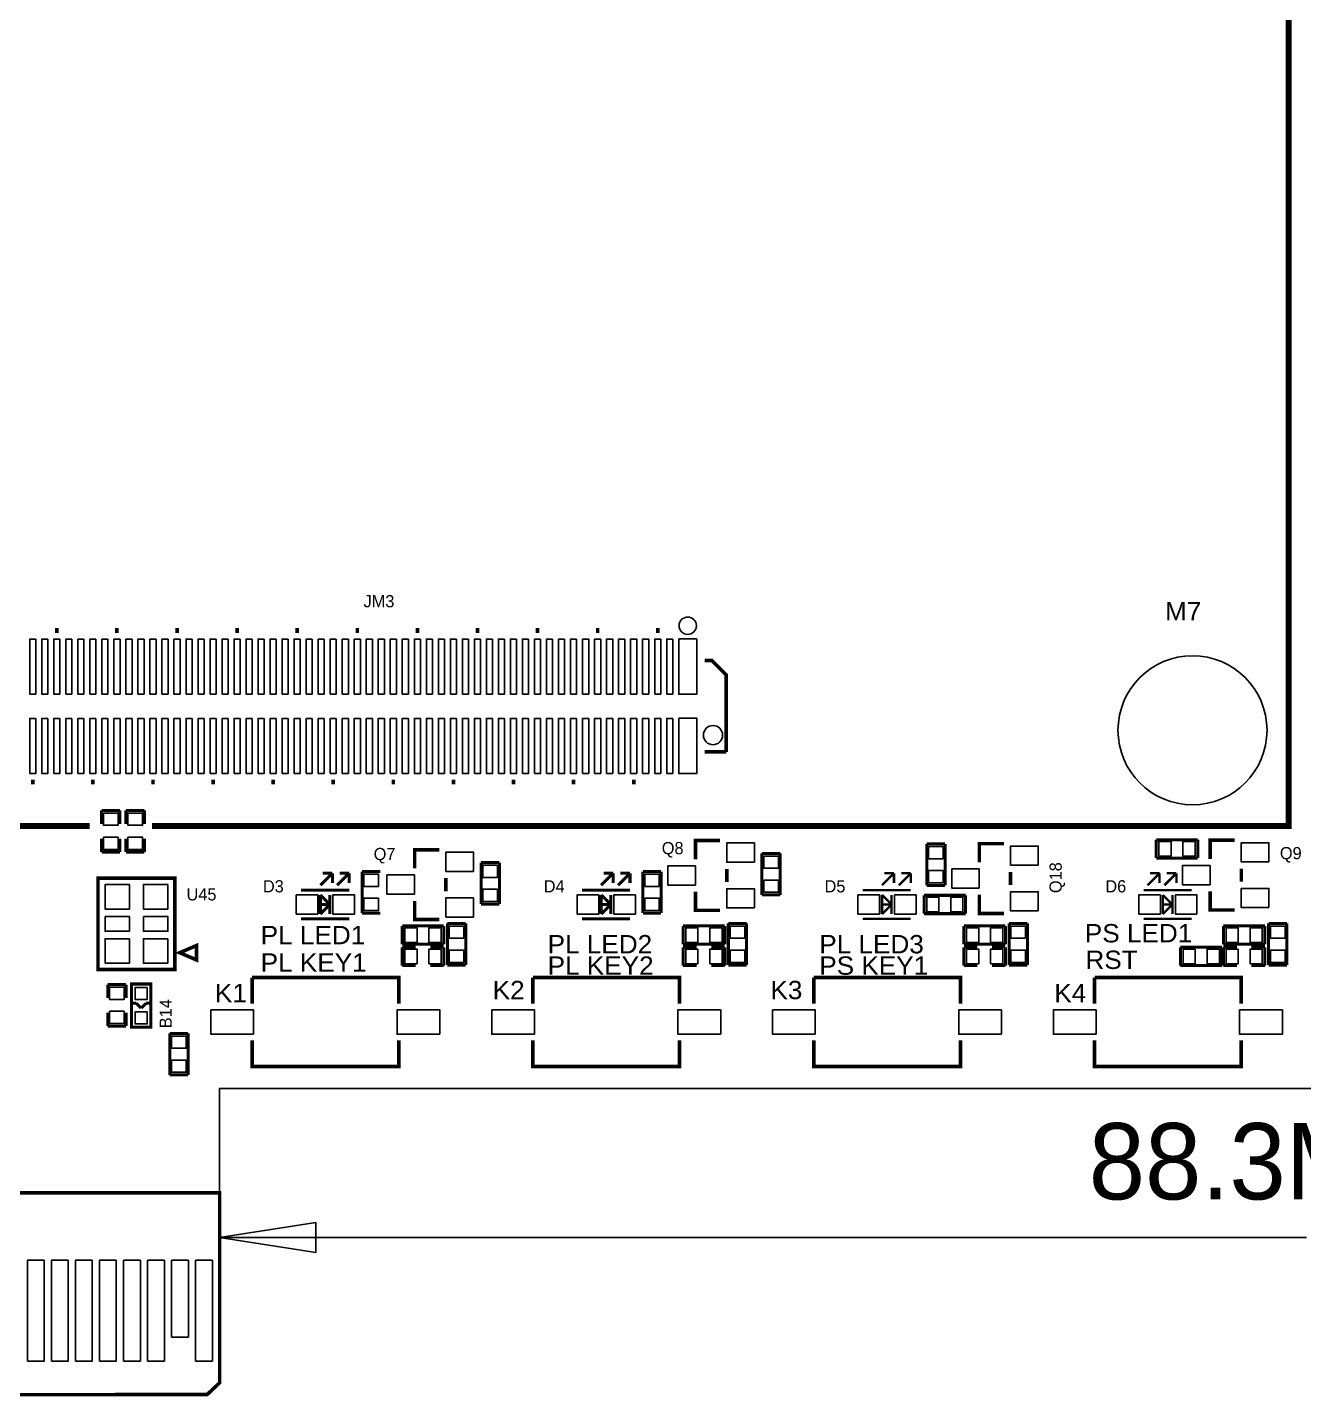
# Model space of a CAD drawing. Extents: x -41 to 160, y -9 to 129.
# Drawn here: x 63.8 to 116.9, y -9.4 to 47.5 of the extents above; entities that cross this region are included whole.
import ezdxf

# ---------------------------------------------------------------- set-up
doc = ezdxf.new("R2010")
doc.units = 0
for name, color, linetype in [('BG_DIMENSION', 7, 'CONTINUOUS'), ('BG_OUTLINE', 7, 'CONTINUOUS'), ('BG_SILKSCREEN_TOP', 7, 'CONTINUOUS'), ('PG_SILKSCREEN_TOP', 2, 'CONTINUOUS'), ('PIN_TOP', 1, 'CONTINUOUS'), ('RD_SILKSCREEN_TOP', 40, 'CONTINUOUS')]:
    doc.layers.add(name, color=color, linetype=linetype)

msp = doc.modelspace()

# ---------------------------------------------------------------- linework, layer by layer
at = {"layer": 'BG_DIMENSION'}
for points in [[(75.799925, -2.179168), (71.799933, -2.80416), (75.799925, -3.429152), (75.799925, -2.179168)], [(117.01526, -2.80416), (71.799933, -2.80416)], [(71.799933, -5.220589), (71.799933, -5.304155)]]:
    msp.add_lwpolyline(points, dxfattribs=at)
at = {"layer": 'BG_OUTLINE'}
msp.add_lwpolyline([(-6.475933, 111.800081), (159.221475, 111.800081, -0.401142), (160.149769, 110.776055), (160.149896, 4.328211, -0.401142), (159.125869, 3.399917), (71.799933, 3.399917), (71.799933, -8.841105), (71.290942, -9.350096), (51.100101, -9.350096)], format="xyb", dxfattribs=at)
for points in [[(71.799933, -8.841105), (71.799933, 3.399917)], [(71.799933, 3.399917), (159.125869, 3.399917)], [(71.290942, -9.350096), (71.799933, -8.841105)], [(51.100101, -9.350096), (71.290942, -9.350096)]]:
    msp.add_lwpolyline(points, dxfattribs=at)
at = {"layer": 'BG_SILKSCREEN_TOP', "const_width": 0.254}
for points in [[(66.39306, 14.3129), (36.26358, 14.3129), (36.26358, 74.32548), (41.13784, 74.32548)], [(95.92564, 74.32548), (116.2812, 74.32548), (116.2812, 14.3129), (68.98894, 14.3129)]]:
    msp.add_lwpolyline(points, dxfattribs=at)
at = {"layer": 'PG_SILKSCREEN_TOP'}
msp.add_lwpolyline([(91.638374, 22.645929, 1), (90.916414, 22.645917, 1)], format="xyb", close=True, dxfattribs=at)
for points, const_width in [([(65.027404, 22.345929), (65.027404, 22.545929)], 0.150012), ([(67.527399, 22.345929), (67.527399, 22.545929)], 0.150012), ([(70.027394, 22.345929), (70.027394, 22.545929)], 0.150012), ([(72.527389, 22.345929), (72.527389, 22.545929)], 0.150012), ([(75.027384, 22.345929), (75.027384, 22.545929)], 0.150012), ([(77.527404, 22.345929), (77.527404, 22.545929)], 0.150012), ([(80.027399, 22.345929), (80.027399, 22.545929)], 0.150012), ([(82.527394, 22.345929), (82.527394, 22.545929)], 0.150012), ([(85.027389, 22.345929), (85.027389, 22.545929)], 0.150012), ([(87.527384, 22.345929), (87.527384, 22.545929)], 0.150012), ([(90.027404, 22.345929), (90.027404, 22.545929)], 0.150012), ([(92.877386, 17.395927), (92.877386, 20.59592), (92.277387, 21.195919), (91.977388, 21.195919)], 0.150012), ([(91.977388, 17.395927), (92.877386, 17.395927)], 0.150012), ([(64.027406, 16.045917), (64.027406, 16.245916)], 0.150012), ([(66.527401, 16.045917), (66.527401, 16.245916)], 0.150012), ([(69.027396, 16.045917), (69.027396, 16.245916)], 0.150012), ([(71.527391, 16.045917), (71.527391, 16.245916)], 0.150012), ([(74.027386, 16.045917), (74.027386, 16.245916)], 0.150012), ([(76.527406, 16.045917), (76.527406, 16.245916)], 0.150012), ([(79.027401, 16.045917), (79.027401, 16.245916)], 0.150012), ([(81.527396, 16.045917), (81.527396, 16.245916)], 0.150012), ([(84.027391, 16.045917), (84.027391, 16.245916)], 0.150012), ([(86.527386, 16.045917), (86.527386, 16.245916)], 0.150012), ([(89.027406, 16.045917), (89.027406, 16.245916)], 0.150012), ([(66.888385, 14.9606), (66.888385, 14.4018)], 0.127), ([(67.650385, 14.9606), (66.888385, 14.9606)], 0.127), ([(67.650385, 14.4018), (67.650385, 14.9606)], 0.127), ([(67.904385, 14.9606), (67.904385, 14.4018)], 0.127), ([(68.666385, 14.9606), (67.904385, 14.9606)], 0.127), ([(68.666385, 14.4018), (68.666385, 14.9606)], 0.127), ([(66.888385, 13.7922), (66.888385, 13.2334)], 0.127), ([(67.650385, 13.2334), (67.650385, 13.7922)], 0.127), ([(67.904385, 13.7922), (67.904385, 13.2334)], 0.127), ([(68.666385, 13.2334), (68.666385, 13.7922)], 0.127), ([(91.596997, 12.932893), (91.596997, 13.708101), (92.621913, 13.708101)], 0.150089), ([(110.7694, 13.7414), (110.7694, 12.9794)], 0.127), ([(112.4966, 13.7414), (110.7694, 13.7414)], 0.127), ([(112.4966, 12.9794), (112.4966, 13.7414)], 0.127), ([(113.009197, 12.945593), (113.009197, 13.720801), (114.034113, 13.720801)], 0.150089), ([(66.888385, 13.2334), (67.650385, 13.2334)], 0.127), ([(67.904385, 13.2334), (68.666385, 13.2334)], 0.127), ([(79.912997, 12.551893), (79.912997, 13.327101), (80.937913, 13.327101)], 0.150089), ([(94.361, 13.174701), (94.361, 11.447501)], 0.127), ([(95.123, 13.174701), (94.361, 13.174701)], 0.127), ([(95.123, 11.447501), (95.123, 13.174701)], 0.127), ([(101.219, 13.571499), (101.219, 11.844299)], 0.127), ([(101.981, 13.571499), (101.219, 13.571499)], 0.127), ([(101.981, 11.844299), (101.981, 13.571499)], 0.127), ([(103.407997, 12.805893), (103.407997, 13.581101), (104.432913, 13.581101)], 0.150089), ([(82.677, 12.793701), (82.677, 11.066501)], 0.127), ([(83.439, 12.793701), (82.677, 12.793701)], 0.127), ([(83.439, 11.066501), (83.439, 12.793701)], 0.127), ([(92.89702, 11.982882), (92.89702, 12.533097)], 0.150089), ([(110.7694, 12.9794), (112.4966, 12.9794)], 0.127), ([(114.30922, 11.995582), (114.30922, 12.545797)], 0.150089), ([(69.938722, 12.143816), (66.738729, 12.143816), (66.738729, 8.343824), (69.938722, 8.343824), (69.938722, 12.143816)], 0.150012), ([(75.989891, 11.8491), (76.490093, 12.348997)], 0.127), ([(76.490093, 12.348997), (76.089993, 12.348997)], 0.127), ([(76.490093, 11.948897), (76.490093, 12.348997)], 0.127), ([(76.689991, 11.8491), (77.190092, 12.348997)], 0.127), ([(77.190092, 12.348997), (76.789991, 12.348997)], 0.127), ([(77.190092, 11.948897), (77.190092, 12.348997)], 0.127), ([(77.724, 12.4206), (77.724, 10.6934)], 0.127), ([(78.486, 12.4206), (77.724, 12.4206)], 0.127), ([(81.21302, 11.601882), (81.21302, 12.152097)], 0.150089), ([(87.673891, 11.8491), (88.174093, 12.348997)], 0.127), ([(88.174093, 12.348997), (87.773993, 12.348997)], 0.127), ([(88.174093, 11.948897), (88.174093, 12.348997)], 0.127), ([(88.373991, 11.8491), (88.874092, 12.348997)], 0.127), ([(88.874092, 12.348997), (88.473991, 12.348997)], 0.127), ([(88.874092, 11.948897), (88.874092, 12.348997)], 0.127), ([(89.408, 12.4206), (89.408, 10.6934)], 0.127), ([(90.17, 12.4206), (89.408, 12.4206)], 0.127), ([(90.17, 10.6934), (90.17, 12.4206)], 0.127), ([(99.357891, 11.8491), (99.858093, 12.348997)], 0.100101), ([(99.858093, 12.348997), (99.457993, 12.348997)], 0.100101), ([(99.858093, 11.948897), (99.858093, 12.348997)], 0.100101), ([(100.057991, 11.8491), (100.558092, 12.348997)], 0.100101), ([(100.558092, 12.348997), (100.157991, 12.348997)], 0.100101), ([(100.558092, 11.948897), (100.558092, 12.348997)], 0.100101), ([(104.70802, 11.855882), (104.70802, 12.406097)], 0.150089), ([(110.406891, 11.8491), (110.907093, 12.348997)], 0.100101), ([(110.907093, 12.348997), (110.506993, 12.348997)], 0.100101), ([(110.907093, 11.948897), (110.907093, 12.348997)], 0.100101), ([(111.106991, 11.8491), (111.607092, 12.348997)], 0.100101), ([(111.607092, 12.348997), (111.206991, 12.348997)], 0.100101), ([(111.607092, 11.948897), (111.607092, 12.348997)], 0.100101), ([(77.190092, 11.648897), (75.190096, 11.648897)], 0.127), ([(75.989891, 11.448999), (76.389992, 11.049)], 0.127), ([(75.989891, 10.649001), (75.989891, 11.448999)], 0.127), ([(76.389992, 10.649001), (76.389992, 11.448999)], 0.127), ([(88.874092, 11.648897), (86.874096, 11.648897)], 0.127), ([(87.673891, 11.448999), (88.073992, 11.049)], 0.127), ([(87.673891, 10.649001), (87.673891, 11.448999)], 0.127), ([(88.073992, 10.649001), (88.073992, 11.448999)], 0.127), ([(92.621913, 10.807878), (91.596997, 10.807878), (91.596997, 11.583086)], 0.150089), ([(94.361, 11.447501), (95.123, 11.447501)], 0.127), ([(100.558092, 11.648897), (98.558096, 11.648897)], 0.100101), ([(99.357891, 11.448999), (99.757992, 11.049)], 0.100101), ([(99.357891, 10.649001), (99.357891, 11.448999)], 0.100101), ([(99.757992, 10.649001), (99.757992, 11.448999)], 0.100101), ([(101.109501, 11.43), (101.109501, 10.668)], 0.127), ([(102.836701, 11.43), (101.109501, 11.43)], 0.127), ([(101.219, 11.844299), (101.981, 11.844299)], 0.127), ([(102.836701, 10.668), (102.836701, 11.43)], 0.127), ([(104.432913, 10.680878), (103.407997, 10.680878), (103.407997, 11.456086)], 0.150089), ([(112.242092, 11.648897), (110.242096, 11.648897)], 0.100101), ([(111.041891, 11.448999), (111.441992, 11.049)], 0.100101), ([(111.041891, 10.649001), (111.041891, 11.448999)], 0.100101), ([(111.441992, 10.649001), (111.441992, 11.448999)], 0.100101), ([(114.034113, 10.820578), (113.009197, 10.820578), (113.009197, 11.595786)], 0.150089), ([(76.440005, 11.049), (75.939904, 11.049)], 0.127), ([(76.389992, 11.049), (75.989891, 10.649001)], 0.127), ([(80.937913, 10.426878), (79.912997, 10.426878), (79.912997, 11.202086)], 0.150089), ([(82.677, 11.066501), (83.439, 11.066501)], 0.127), ([(88.124005, 11.049), (87.623904, 11.049)], 0.127), ([(88.073992, 11.049), (87.673891, 10.649001)], 0.127), ([(99.808005, 11.049), (99.307904, 11.049)], 0.100101), ([(99.757992, 11.049), (99.357891, 10.649001)], 0.100101), ([(111.492005, 11.049), (110.991904, 11.049)], 0.100101), ([(111.441992, 11.049), (111.041891, 10.649001)], 0.100101), ([(77.190092, 10.449103), (75.190096, 10.449103)], 0.127), ([(77.724, 10.6934), (78.486, 10.6934)], 0.127), ([(81.28, 10.2616), (81.28, 8.5344)], 0.127), ([(82.042, 10.2616), (81.28, 10.2616)], 0.127), ([(82.042, 8.5344), (82.042, 10.2616)], 0.127), ([(88.874092, 10.449103), (86.874096, 10.449103)], 0.127), ([(89.408, 10.6934), (90.17, 10.6934)], 0.127), ([(92.964, 10.2616), (92.964, 8.5344)], 0.127), ([(93.726, 10.2616), (92.964, 10.2616)], 0.127), ([(93.726, 8.5344), (93.726, 10.2616)], 0.127), ([(100.558092, 10.449103), (98.558096, 10.449103)], 0.100101), ([(101.109501, 10.668), (102.836701, 10.668)], 0.127), ([(104.648, 10.2616), (104.648, 8.5344)], 0.127), ([(105.41, 10.2616), (104.648, 10.2616)], 0.127), ([(105.41, 8.5344), (105.41, 10.2616)], 0.127), ([(112.242092, 10.449103), (110.242096, 10.449103)], 0.100101), ([(115.443, 10.2616), (115.443, 8.5344)], 0.127), ([(116.205, 10.2616), (115.443, 10.2616)], 0.127), ([(116.205, 8.5344), (116.205, 10.2616)], 0.127), ([(81.1276, 10.16), (79.4004, 10.16)], 0.127), ([(79.4004, 10.16), (79.4004, 9.398)], 0.127), ([(81.1276, 9.398), (81.1276, 10.16)], 0.127), ([(92.8116, 10.16), (91.0844, 10.16)], 0.127), ([(91.0844, 10.16), (91.0844, 9.398)], 0.127), ([(92.8116, 9.398), (92.8116, 10.16)], 0.127), ([(104.4956, 10.16), (102.7684, 10.16)], 0.127), ([(102.7684, 10.16), (102.7684, 9.398)], 0.127), ([(104.4956, 9.398), (104.4956, 10.16)], 0.127), ([(115.2906, 10.16), (113.5634, 10.16)], 0.127), ([(113.5634, 10.16), (113.5634, 9.398)], 0.127), ([(115.2906, 9.398), (115.2906, 10.16)], 0.127), ([(70.83872, 8.743823), (70.83872, 9.343822), (70.138722, 9.043822), (70.83872, 8.743823)], 0.150012), ([(79.4004, 9.398), (81.1276, 9.398)], 0.127), ([(79.9592, 9.271), (79.4004, 9.271)], 0.127), ([(79.4004, 9.271), (79.4004, 8.509)], 0.127), ([(81.1276, 9.271), (80.5688, 9.271)], 0.127), ([(81.1276, 8.509), (81.1276, 9.271)], 0.127), ([(91.0844, 9.398), (92.8116, 9.398)], 0.127), ([(91.6432, 9.271), (91.0844, 9.271)], 0.127), ([(91.0844, 9.271), (91.0844, 8.509)], 0.127), ([(92.8116, 9.271), (92.2528, 9.271)], 0.127), ([(92.8116, 8.509), (92.8116, 9.271)], 0.127), ([(102.7684, 9.398), (104.4956, 9.398)], 0.127), ([(103.3272, 9.271), (102.7684, 9.271)], 0.127), ([(102.7684, 9.271), (102.7684, 8.509)], 0.127), ([(104.4956, 9.271), (103.9368, 9.271)], 0.127), ([(104.4956, 8.509), (104.4956, 9.271)], 0.127), ([(111.777501, 9.271), (111.777501, 8.509)], 0.127), ([(113.504701, 9.271), (111.777501, 9.271)], 0.127), ([(113.504701, 8.509), (113.504701, 9.271)], 0.127), ([(113.5634, 9.398), (115.2906, 9.398)], 0.127), ([(114.1222, 9.271), (113.5634, 9.271)], 0.127), ([(113.5634, 9.271), (113.5634, 8.509)], 0.127), ([(115.2906, 9.271), (114.7318, 9.271)], 0.127), ([(115.2906, 8.509), (115.2906, 9.271)], 0.127), ([(79.4004, 8.509), (79.9592, 8.509)], 0.127), ([(80.5688, 8.509), (81.1276, 8.509)], 0.127), ([(81.28, 8.5344), (82.042, 8.5344)], 0.127), ([(91.0844, 8.509), (91.6432, 8.509)], 0.127), ([(92.2528, 8.509), (92.8116, 8.509)], 0.127), ([(92.964, 8.5344), (93.726, 8.5344)], 0.127), ([(102.7684, 8.509), (103.3272, 8.509)], 0.127), ([(103.9368, 8.509), (104.4956, 8.509)], 0.127), ([(104.648, 8.5344), (105.41, 8.5344)], 0.127), ([(111.777501, 8.509), (113.504701, 8.509)], 0.127), ([(113.5634, 8.509), (114.1222, 8.509)], 0.127), ([(114.7318, 8.509), (115.2906, 8.509)], 0.127), ([(115.443, 8.5344), (116.205, 8.5344)], 0.127), ([(73.149993, 8.009407), (79.250007, 8.009407), (79.250007, 6.9215)], 0.1524), ([(73.152, 6.9215), (73.149993, 8.009407)], 0.1524), ([(84.833993, 8.009407), (90.934007, 8.009407), (90.934007, 6.9215)], 0.1524), ([(84.836, 6.9215), (84.833993, 8.009407)], 0.1524), ([(96.517993, 8.009407), (102.618007, 8.009407), (102.618007, 6.9215)], 0.1524), ([(96.52, 6.9215), (96.517993, 8.009407)], 0.1524), ([(108.201993, 8.009407), (114.302007, 8.009407), (114.302007, 6.9215)], 0.1524), ([(108.204, 6.9215), (108.201993, 8.009407)], 0.1524), ([(67.142385, 7.7216), (67.142385, 7.1628)], 0.127), ([(67.904385, 7.7216), (67.142385, 7.7216)], 0.127), ([(67.904385, 7.1628), (67.904385, 7.7216)], 0.127), ([(68.934457, 7.742961), (68.134459, 7.742961), (68.134459, 5.943168), (68.934457, 5.943168), (68.934457, 7.742961)], 0.127), ([(68.33456, 6.943166), (68.194352, 6.943166)], 0.127), ([(68.534458, 6.742963), (68.33456, 6.943166)], 0.127), ([(68.734356, 6.943166), (68.534458, 6.742963)], 0.127), ([(68.88447, 6.943166), (68.734356, 6.943166)], 0.127), ([(67.142385, 6.5532), (67.142385, 5.9944)], 0.127), ([(67.904385, 5.9944), (67.904385, 6.5532)], 0.127), ([(67.142385, 5.9944), (67.904385, 5.9944)], 0.127), ([(69.723, 5.6896), (69.723, 3.9624)], 0.127), ([(70.485, 5.6896), (69.723, 5.6896)], 0.127), ([(70.485, 3.9624), (70.485, 5.6896)], 0.127), ([(79.250007, 5.3975), (79.250007, 4.309593), (73.149993, 4.309593), (73.149993, 5.3975)], 0.1524), ([(90.934007, 5.3975), (90.934007, 4.309593), (84.833993, 4.309593), (84.833993, 5.3975)], 0.1524), ([(102.618007, 5.3975), (102.618007, 4.309593), (96.517993, 4.309593), (96.517993, 5.3975)], 0.1524), ([(114.302007, 5.3975), (114.302007, 4.309593), (108.201993, 4.309593), (108.201993, 5.3975)], 0.1524), ([(69.723, 3.9624), (70.485, 3.9624)], 0.127)]:
    msp.add_lwpolyline(points, dxfattribs=dict(at, const_width=const_width))
at = {"layer": 'PG_SILKSCREEN_TOP', "const_width": 0.150089}
msp.add_lwpolyline([(37.500306, -0.944194), (37.500306, -8.894191), (37.950115, -9.343974), (48.250323, -9.343974), (48.700106, -8.894191), (48.700106, -1.89418, -0.999995), (50.600305, -1.89418), (50.600305, -8.844077), (51.050114, -9.343974), (71.278217, -9.335084), (71.800212, -8.844077), (71.800212, -0.944194), (37.500306, -0.944194)], format="xyb", dxfattribs=at)
at = {"layer": 'PIN_TOP'}
for points in [[(64.154406, 22.088932), (64.154406, 19.802932), (63.900406, 19.802932), (63.900406, 22.088932)], [(64.654405, 22.088932), (64.654405, 19.802932), (64.400405, 19.802932), (64.400405, 22.088932)], [(65.154404, 22.088932), (65.154404, 19.802932), (64.900404, 19.802932), (64.900404, 22.088932)], [(65.654403, 22.088932), (65.654403, 19.802932), (65.400403, 19.802932), (65.400403, 22.088932)], [(66.154402, 22.088932), (66.154402, 19.802932), (65.900402, 19.802932), (65.900402, 22.088932)], [(66.654401, 22.088932), (66.654401, 19.802932), (66.400401, 19.802932), (66.400401, 22.088932)], [(67.1544, 22.088932), (67.1544, 19.802932), (66.9004, 19.802932), (66.9004, 22.088932)], [(67.654399, 22.088932), (67.654399, 19.802932), (67.400399, 19.802932), (67.400399, 22.088932)], [(68.154398, 22.088932), (68.154398, 19.802932), (67.900398, 19.802932), (67.900398, 22.088932)], [(68.654397, 22.088932), (68.654397, 19.802932), (68.400397, 19.802932), (68.400397, 22.088932)], [(69.154396, 22.088932), (69.154396, 19.802932), (68.900396, 19.802932), (68.900396, 22.088932)], [(69.654395, 22.088932), (69.654395, 19.802932), (69.400395, 19.802932), (69.400395, 22.088932)], [(70.154394, 22.088932), (70.154394, 19.802932), (69.900394, 19.802932), (69.900394, 22.088932)], [(70.654393, 22.088932), (70.654393, 19.802932), (70.400393, 19.802932), (70.400393, 22.088932)], [(71.154392, 22.088932), (71.154392, 19.802932), (70.900392, 19.802932), (70.900392, 22.088932)], [(71.654391, 22.088932), (71.654391, 19.802932), (71.400391, 19.802932), (71.400391, 22.088932)], [(72.15439, 22.088932), (72.15439, 19.802932), (71.90039, 19.802932), (71.90039, 22.088932)], [(72.654389, 22.088932), (72.654389, 19.802932), (72.400389, 19.802932), (72.400389, 22.088932)], [(73.154388, 22.088932), (73.154388, 19.802932), (72.900388, 19.802932), (72.900388, 22.088932)], [(73.654387, 22.088932), (73.654387, 19.802932), (73.400387, 19.802932), (73.400387, 22.088932)], [(74.154386, 22.088932), (74.154386, 19.802932), (73.900386, 19.802932), (73.900386, 22.088932)], [(74.654385, 22.088932), (74.654385, 19.802932), (74.400385, 19.802932), (74.400385, 22.088932)], [(75.154384, 22.088932), (75.154384, 19.802932), (74.900384, 19.802932), (74.900384, 22.088932)], [(75.654383, 22.088932), (75.654383, 19.802932), (75.400383, 19.802932), (75.400383, 22.088932)], [(76.154382, 22.088932), (76.154382, 19.802932), (75.900382, 19.802932), (75.900382, 22.088932)], [(76.654406, 22.088932), (76.654406, 19.802932), (76.400406, 19.802932), (76.400406, 22.088932)], [(77.154405, 22.088932), (77.154405, 19.802932), (76.900405, 19.802932), (76.900405, 22.088932)], [(77.654404, 22.088932), (77.654404, 19.802932), (77.400404, 19.802932), (77.400404, 22.088932)], [(78.154403, 22.088932), (78.154403, 19.802932), (77.900403, 19.802932), (77.900403, 22.088932)], [(78.654402, 22.088932), (78.654402, 19.802932), (78.400402, 19.802932), (78.400402, 22.088932)], [(79.154401, 22.088932), (79.154401, 19.802932), (78.900401, 19.802932), (78.900401, 22.088932)], [(79.6544, 22.088932), (79.6544, 19.802932), (79.4004, 19.802932), (79.4004, 22.088932)], [(80.154399, 22.088932), (80.154399, 19.802932), (79.900399, 19.802932), (79.900399, 22.088932)], [(80.654398, 22.088932), (80.654398, 19.802932), (80.400398, 19.802932), (80.400398, 22.088932)], [(81.154397, 22.088932), (81.154397, 19.802932), (80.900397, 19.802932), (80.900397, 22.088932)], [(81.654396, 22.088932), (81.654396, 19.802932), (81.400396, 19.802932), (81.400396, 22.088932)], [(82.154395, 22.088932), (82.154395, 19.802932), (81.900395, 19.802932), (81.900395, 22.088932)], [(82.654394, 22.088932), (82.654394, 19.802932), (82.400394, 19.802932), (82.400394, 22.088932)], [(83.154393, 22.088932), (83.154393, 19.802932), (82.900393, 19.802932), (82.900393, 22.088932)], [(83.654392, 22.088932), (83.654392, 19.802932), (83.400392, 19.802932), (83.400392, 22.088932)], [(84.154391, 22.088932), (84.154391, 19.802932), (83.900391, 19.802932), (83.900391, 22.088932)], [(84.65439, 22.088932), (84.65439, 19.802932), (84.40039, 19.802932), (84.40039, 22.088932)], [(85.154389, 22.088932), (85.154389, 19.802932), (84.900389, 19.802932), (84.900389, 22.088932)], [(85.654388, 22.088932), (85.654388, 19.802932), (85.400388, 19.802932), (85.400388, 22.088932)], [(86.154387, 22.088932), (86.154387, 19.802932), (85.900387, 19.802932), (85.900387, 22.088932)], [(86.654386, 22.088932), (86.654386, 19.802932), (86.400386, 19.802932), (86.400386, 22.088932)], [(87.154385, 22.088932), (87.154385, 19.802932), (86.900385, 19.802932), (86.900385, 22.088932)], [(87.654384, 22.088932), (87.654384, 19.802932), (87.400384, 19.802932), (87.400384, 22.088932)], [(88.154383, 22.088932), (88.154383, 19.802932), (87.900383, 19.802932), (87.900383, 22.088932)], [(88.654382, 22.088932), (88.654382, 19.802932), (88.400382, 19.802932), (88.400382, 22.088932)], [(89.154406, 22.088932), (89.154406, 19.802932), (88.900406, 19.802932), (88.900406, 22.088932)], [(89.654405, 22.088932), (89.654405, 19.802932), (89.400405, 19.802932), (89.400405, 22.088932)], [(90.154404, 22.088932), (90.154404, 19.802932), (89.900404, 19.802932), (89.900404, 22.088932)], [(90.654403, 22.088932), (90.654403, 19.802932), (90.400403, 19.802932), (90.400403, 22.088932)], [(91.652433, 22.09593), (91.652433, 19.795934), (90.902345, 19.795934), (90.902345, 22.09593)], [(91.652433, 18.795911), (91.652433, 16.495916), (90.902345, 16.495916), (90.902345, 18.795911)], [(64.154406, 18.788913), (64.154406, 16.502913), (63.900406, 16.502913), (63.900406, 18.788913)], [(64.654405, 18.788913), (64.654405, 16.502913), (64.400405, 16.502913), (64.400405, 18.788913)], [(65.154404, 18.788913), (65.154404, 16.502913), (64.900404, 16.502913), (64.900404, 18.788913)], [(65.654403, 18.788913), (65.654403, 16.502913), (65.400403, 16.502913), (65.400403, 18.788913)], [(66.154402, 18.788913), (66.154402, 16.502913), (65.900402, 16.502913), (65.900402, 18.788913)], [(66.654401, 18.788913), (66.654401, 16.502913), (66.400401, 16.502913), (66.400401, 18.788913)], [(67.1544, 18.788913), (67.1544, 16.502913), (66.9004, 16.502913), (66.9004, 18.788913)], [(67.654399, 18.788913), (67.654399, 16.502913), (67.400399, 16.502913), (67.400399, 18.788913)], [(68.154398, 18.788913), (68.154398, 16.502913), (67.900398, 16.502913), (67.900398, 18.788913)], [(68.654397, 18.788913), (68.654397, 16.502913), (68.400397, 16.502913), (68.400397, 18.788913)], [(69.154396, 18.788913), (69.154396, 16.502913), (68.900396, 16.502913), (68.900396, 18.788913)], [(69.654395, 18.788913), (69.654395, 16.502913), (69.400395, 16.502913), (69.400395, 18.788913)], [(70.154394, 18.788913), (70.154394, 16.502913), (69.900394, 16.502913), (69.900394, 18.788913)], [(70.654393, 18.788913), (70.654393, 16.502913), (70.400393, 16.502913), (70.400393, 18.788913)], [(71.154392, 18.788913), (71.154392, 16.502913), (70.900392, 16.502913), (70.900392, 18.788913)], [(71.654391, 18.788913), (71.654391, 16.502913), (71.400391, 16.502913), (71.400391, 18.788913)], [(72.15439, 18.788913), (72.15439, 16.502913), (71.90039, 16.502913), (71.90039, 18.788913)], [(72.654389, 18.788913), (72.654389, 16.502913), (72.400389, 16.502913), (72.400389, 18.788913)], [(73.154388, 18.788913), (73.154388, 16.502913), (72.900388, 16.502913), (72.900388, 18.788913)], [(73.654387, 18.788913), (73.654387, 16.502913), (73.400387, 16.502913), (73.400387, 18.788913)], [(74.154386, 18.788913), (74.154386, 16.502913), (73.900386, 16.502913), (73.900386, 18.788913)], [(74.654385, 18.788913), (74.654385, 16.502913), (74.400385, 16.502913), (74.400385, 18.788913)], [(75.154384, 18.788913), (75.154384, 16.502913), (74.900384, 16.502913), (74.900384, 18.788913)], [(75.654383, 18.788913), (75.654383, 16.502913), (75.400383, 16.502913), (75.400383, 18.788913)], [(76.154382, 18.788913), (76.154382, 16.502913), (75.900382, 16.502913), (75.900382, 18.788913)], [(76.654406, 18.788913), (76.654406, 16.502913), (76.400406, 16.502913), (76.400406, 18.788913)], [(77.154405, 18.788913), (77.154405, 16.502913), (76.900405, 16.502913), (76.900405, 18.788913)], [(77.654404, 18.788913), (77.654404, 16.502913), (77.400404, 16.502913), (77.400404, 18.788913)], [(78.154403, 18.788913), (78.154403, 16.502913), (77.900403, 16.502913), (77.900403, 18.788913)], [(78.654402, 18.788913), (78.654402, 16.502913), (78.400402, 16.502913), (78.400402, 18.788913)], [(79.154401, 18.788913), (79.154401, 16.502913), (78.900401, 16.502913), (78.900401, 18.788913)], [(79.6544, 18.788913), (79.6544, 16.502913), (79.4004, 16.502913), (79.4004, 18.788913)], [(80.154399, 18.788913), (80.154399, 16.502913), (79.900399, 16.502913), (79.900399, 18.788913)], [(80.654398, 18.788913), (80.654398, 16.502913), (80.400398, 16.502913), (80.400398, 18.788913)], [(81.154397, 18.788913), (81.154397, 16.502913), (80.900397, 16.502913), (80.900397, 18.788913)], [(81.654396, 18.788913), (81.654396, 16.502913), (81.400396, 16.502913), (81.400396, 18.788913)], [(82.154395, 18.788913), (82.154395, 16.502913), (81.900395, 16.502913), (81.900395, 18.788913)], [(82.654394, 18.788913), (82.654394, 16.502913), (82.400394, 16.502913), (82.400394, 18.788913)], [(83.154393, 18.788913), (83.154393, 16.502913), (82.900393, 16.502913), (82.900393, 18.788913)], [(83.654392, 18.788913), (83.654392, 16.502913), (83.400392, 16.502913), (83.400392, 18.788913)], [(84.154391, 18.788913), (84.154391, 16.502913), (83.900391, 16.502913), (83.900391, 18.788913)], [(84.65439, 18.788913), (84.65439, 16.502913), (84.40039, 16.502913), (84.40039, 18.788913)], [(85.154389, 18.788913), (85.154389, 16.502913), (84.900389, 16.502913), (84.900389, 18.788913)], [(85.654388, 18.788913), (85.654388, 16.502913), (85.400388, 16.502913), (85.400388, 18.788913)], [(86.154387, 18.788913), (86.154387, 16.502913), (85.900387, 16.502913), (85.900387, 18.788913)], [(86.654386, 18.788913), (86.654386, 16.502913), (86.400386, 16.502913), (86.400386, 18.788913)], [(87.154385, 18.788913), (87.154385, 16.502913), (86.900385, 16.502913), (86.900385, 18.788913)], [(87.654384, 18.788913), (87.654384, 16.502913), (87.400384, 16.502913), (87.400384, 18.788913)], [(88.154383, 18.788913), (88.154383, 16.502913), (87.900383, 16.502913), (87.900383, 18.788913)], [(88.654382, 18.788913), (88.654382, 16.502913), (88.400382, 16.502913), (88.400382, 18.788913)], [(89.154406, 18.788913), (89.154406, 16.502913), (88.900406, 16.502913), (88.900406, 18.788913)], [(89.654405, 18.788913), (89.654405, 16.502913), (89.400405, 16.502913), (89.400405, 18.788913)], [(90.154404, 18.788913), (90.154404, 16.502913), (89.900404, 16.502913), (89.900404, 18.788913)], [(90.654403, 18.788913), (90.654403, 16.502913), (90.400403, 16.502913), (90.400403, 18.788913)], [(66.964585, 14.851101), (67.574185, 14.851101), (67.574185, 14.343101), (66.964585, 14.343101)], [(67.980585, 14.851101), (68.590185, 14.851101), (68.590185, 14.343101), (67.980585, 14.343101)], [(66.964585, 13.850899), (67.574185, 13.850899), (67.574185, 13.342899), (66.964585, 13.342899)], [(67.980585, 13.850899), (68.590185, 13.850899), (68.590185, 13.342899), (67.980585, 13.342899)], [(82.363005, 12.427001), (81.212995, 12.427001), (81.212995, 13.226999), (82.363005, 13.226999)], [(94.047005, 12.808001), (92.896995, 12.808001), (92.896995, 13.607999), (94.047005, 13.607999)], [(101.9048, 12.954), (101.2952, 12.954), (101.2952, 13.462), (101.9048, 13.462)], [(105.858005, 12.681001), (104.707995, 12.681001), (104.707995, 13.480999), (105.858005, 13.480999)], [(111.386899, 13.6652), (111.386899, 13.0556), (110.878899, 13.0556), (110.878899, 13.6652)], [(112.387101, 13.6652), (112.387101, 13.0556), (111.879101, 13.0556), (111.879101, 13.6652)], [(115.459205, 12.820701), (114.309195, 12.820701), (114.309195, 13.620699), (115.459205, 13.620699)], [(82.7532, 12.684201), (83.3628, 12.684201), (83.3628, 12.176201), (82.7532, 12.176201)], [(91.597023, 11.85799), (90.447012, 11.85799), (90.447012, 12.657988), (91.597023, 12.657988)], [(94.4372, 13.065201), (95.0468, 13.065201), (95.0468, 12.557201), (94.4372, 12.557201)], [(103.408023, 11.73099), (102.258012, 11.73099), (102.258012, 12.530988), (103.408023, 12.530988)], [(113.009223, 11.87069), (111.859212, 11.87069), (111.859212, 12.670688), (113.009223, 12.670688)], [(77.8002, 12.311101), (78.4098, 12.311101), (78.4098, 11.803101), (77.8002, 11.803101)], [(79.913023, 11.47699), (78.763012, 11.47699), (78.763012, 12.276988), (79.913023, 12.276988)], [(89.4842, 12.311101), (90.0938, 12.311101), (90.0938, 11.803101), (89.4842, 11.803101)], [(94.4372, 12.065), (95.0468, 12.065), (95.0468, 11.557), (94.4372, 11.557)], [(101.9048, 11.953799), (101.2952, 11.953799), (101.2952, 12.461799), (101.9048, 12.461799)], [(68.046727, 11.876811), (68.046727, 10.860811), (67.030727, 10.860811), (67.030727, 11.876811)], [(69.646724, 11.876811), (69.646724, 10.860811), (68.630724, 10.860811), (68.630724, 11.876811)], [(75.887948, 10.64895), (74.988052, 10.64895), (74.988052, 11.44905), (75.887948, 11.44905)], [(77.411948, 10.64895), (76.512052, 10.64895), (76.512052, 11.44905), (77.411948, 11.44905)], [(82.7532, 11.684), (83.3628, 11.684), (83.3628, 11.176), (82.7532, 11.176)], [(87.571948, 10.64895), (86.672052, 10.64895), (86.672052, 11.44905), (87.571948, 11.44905)], [(89.095948, 10.64895), (88.196052, 10.64895), (88.196052, 11.44905), (89.095948, 11.44905)], [(94.047005, 10.907979), (92.896995, 10.907979), (92.896995, 11.707978), (94.047005, 11.707978)], [(99.255948, 10.64895), (98.356052, 10.64895), (98.356052, 11.44905), (99.255948, 11.44905)], [(100.779948, 10.64895), (99.880052, 10.64895), (99.880052, 11.44905), (100.779948, 11.44905)], [(105.858005, 10.780979), (104.707995, 10.780979), (104.707995, 11.580978), (105.858005, 11.580978)], [(110.939948, 10.64895), (110.040052, 10.64895), (110.040052, 11.44905), (110.939948, 11.44905)], [(112.463948, 10.64895), (111.564052, 10.64895), (111.564052, 11.44905), (112.463948, 11.44905)], [(115.459205, 10.920679), (114.309195, 10.920679), (114.309195, 11.720678), (115.459205, 11.720678)], [(77.8002, 11.310899), (78.4098, 11.310899), (78.4098, 10.802899), (77.8002, 10.802899)], [(82.363005, 10.526979), (81.212995, 10.526979), (81.212995, 11.326978), (82.363005, 11.326978)], [(89.4842, 11.310899), (90.0938, 11.310899), (90.0938, 10.802899), (89.4842, 10.802899)], [(101.727, 11.3538), (101.727, 10.7442), (101.219, 10.7442), (101.219, 11.3538)], [(102.727201, 11.3538), (102.727201, 10.7442), (102.219201, 10.7442), (102.219201, 11.3538)], [(67.030727, 10.54862), (68.046727, 10.54862), (68.046727, 9.93902), (67.030727, 9.93902)], [(68.630724, 10.54862), (69.646724, 10.54862), (69.646724, 9.93902), (68.630724, 9.93902)], [(79.509899, 9.4742), (79.509899, 10.0838), (80.017899, 10.0838), (80.017899, 9.4742)], [(80.510101, 9.4742), (80.510101, 10.0838), (81.018101, 10.0838), (81.018101, 9.4742)], [(81.9658, 9.644101), (81.3562, 9.644101), (81.3562, 10.152101), (81.9658, 10.152101)], [(91.193899, 9.4742), (91.193899, 10.0838), (91.701899, 10.0838), (91.701899, 9.4742)], [(92.194101, 9.4742), (92.194101, 10.0838), (92.702101, 10.0838), (92.702101, 9.4742)], [(93.6498, 9.644101), (93.0402, 9.644101), (93.0402, 10.152101), (93.6498, 10.152101)], [(102.877899, 9.4742), (102.877899, 10.0838), (103.385899, 10.0838), (103.385899, 9.4742)], [(103.878101, 9.4742), (103.878101, 10.0838), (104.386101, 10.0838), (104.386101, 9.4742)], [(105.3338, 9.644101), (104.7242, 9.644101), (104.7242, 10.152101), (105.3338, 10.152101)], [(113.672899, 9.4742), (113.672899, 10.0838), (114.180899, 10.0838), (114.180899, 9.4742)], [(114.673101, 9.4742), (114.673101, 10.0838), (115.181101, 10.0838), (115.181101, 9.4742)], [(116.1288, 9.644101), (115.5192, 9.644101), (115.5192, 10.152101), (116.1288, 10.152101)], [(68.046727, 9.626829), (68.046727, 8.610829), (67.030727, 8.610829), (67.030727, 9.626829)], [(69.646724, 9.626829), (69.646724, 8.610829), (68.630724, 8.610829), (68.630724, 9.626829)], [(80.017899, 9.1948), (80.017899, 8.5852), (79.509899, 8.5852), (79.509899, 9.1948)], [(81.018101, 9.1948), (81.018101, 8.5852), (80.510101, 8.5852), (80.510101, 9.1948)], [(81.9658, 8.643899), (81.3562, 8.643899), (81.3562, 9.151899), (81.9658, 9.151899)], [(91.701899, 9.1948), (91.701899, 8.5852), (91.193899, 8.5852), (91.193899, 9.1948)], [(92.702101, 9.1948), (92.702101, 8.5852), (92.194101, 8.5852), (92.194101, 9.1948)], [(93.6498, 8.643899), (93.0402, 8.643899), (93.0402, 9.151899), (93.6498, 9.151899)], [(103.385899, 9.1948), (103.385899, 8.5852), (102.877899, 8.5852), (102.877899, 9.1948)], [(104.386101, 9.1948), (104.386101, 8.5852), (103.878101, 8.5852), (103.878101, 9.1948)], [(105.3338, 8.643899), (104.7242, 8.643899), (104.7242, 9.151899), (105.3338, 9.151899)], [(112.395, 9.1948), (112.395, 8.5852), (111.887, 8.5852), (111.887, 9.1948)], [(113.395201, 9.1948), (113.395201, 8.5852), (112.887201, 8.5852), (112.887201, 9.1948)], [(114.180899, 9.1948), (114.180899, 8.5852), (113.672899, 8.5852), (113.672899, 9.1948)], [(115.181101, 9.1948), (115.181101, 8.5852), (114.673101, 8.5852), (114.673101, 9.1948)], [(116.1288, 8.643899), (115.5192, 8.643899), (115.5192, 9.151899), (116.1288, 9.151899)], [(67.218585, 7.612101), (67.828185, 7.612101), (67.828185, 7.104101), (67.218585, 7.104101)], [(68.784508, 7.601115), (68.784508, 7.101014), (68.284408, 7.101014), (68.284408, 7.601115)], [(67.218585, 6.611899), (67.828185, 6.611899), (67.828185, 6.103899), (67.218585, 6.103899)], [(68.784508, 6.585115), (68.784508, 6.085014), (68.284408, 6.085014), (68.284408, 6.585115)], [(73.214001, 5.6515), (71.436001, 5.6515), (71.436001, 6.6675), (73.214001, 6.6675)], [(80.963999, 5.6515), (79.185999, 5.6515), (79.185999, 6.6675), (80.963999, 6.6675)], [(84.898001, 5.6515), (83.120001, 5.6515), (83.120001, 6.6675), (84.898001, 6.6675)], [(92.647999, 5.6515), (90.869999, 5.6515), (90.869999, 6.6675), (92.647999, 6.6675)], [(96.582001, 5.6515), (94.804001, 5.6515), (94.804001, 6.6675), (96.582001, 6.6675)], [(104.331999, 5.6515), (102.553999, 5.6515), (102.553999, 6.6675), (104.331999, 6.6675)], [(108.266001, 5.6515), (106.488001, 5.6515), (106.488001, 6.6675), (108.266001, 6.6675)], [(116.015999, 5.6515), (114.237999, 5.6515), (114.237999, 6.6675), (116.015999, 6.6675)], [(69.7992, 5.580101), (70.4088, 5.580101), (70.4088, 5.072101), (69.7992, 5.072101)], [(69.7992, 4.579899), (70.4088, 4.579899), (70.4088, 4.071899), (69.7992, 4.071899)], [(63.800203, -7.944028), (63.800203, -3.744138), (64.500201, -3.744138), (64.500201, -7.944028)], [(64.800201, -7.944028), (64.800201, -3.744138), (65.500199, -3.744138), (65.500199, -7.944028)], [(65.800199, -7.944028), (65.800199, -3.744138), (66.500197, -3.744138), (66.500197, -7.944028)], [(66.800197, -7.944028), (66.800197, -3.744138), (67.500195, -3.744138), (67.500195, -7.944028)], [(67.800195, -7.944028), (67.800195, -3.744138), (68.500193, -3.744138), (68.500193, -7.944028)], [(68.800193, -7.944028), (68.800193, -3.744138), (69.500191, -3.744138), (69.500191, -7.944028)], [(69.800216, -6.943928), (69.800216, -3.744036), (70.500215, -3.744036), (70.500215, -6.943928)], [(70.800214, -7.944028), (70.800214, -3.744138), (71.500213, -3.744138), (71.500213, -7.944028)]]:
    msp.add_lwpolyline(points, close=True, dxfattribs=at)
for centre, radius in [((112.277398, 18.295899), 3.099994), ((92.3274, 18.095925), 0.399999)]:
    msp.add_circle(centre, radius, dxfattribs=at)

# ---------------------------------------------------------------- texts
at = {"layer": 'BG_DIMENSION', "width": 0.992}
msp.add_text('88.3MM', height=3.175, dxfattribs=at).set_placement((107.96016, -1.21666))
at = {"layer": 'BG_SILKSCREEN_TOP', "width": 1.066667}
for s, p in [('PL LED1', (73.5076, 9.398)), ('PL LED2', (85.4456, 9.017)), ('PL LED3', (96.7486, 9.017)), ('PS LED1', (107.7976, 9.4742)), ('RST', (107.823, 8.3693)), ('PL KEY1', (73.5076, 8.255)), ('PL KEY2', (85.4456, 8.128)), ('PS KEY1', (96.7486, 8.128))]:
    msp.add_text(s, height=0.762, dxfattribs=at).set_placement(p)
at = {"layer": 'RD_SILKSCREEN_TOP'}
for s, p in [('JM3', (77.7875, 23.410316)), ('Q7', (78.209242, 12.895301)), ('Q8', (90.1954, 13.140258)), ('Q9', (115.9129, 12.931978)), ('D3', (73.599548, 11.553596)), ('D4', (85.283548, 11.553596)), ('D5', (96.967548, 11.553596)), ('D6', (108.651548, 11.553596)), ('U45', (70.4215, 11.218316))]:
    msp.add_text(s, height=0.508, dxfattribs=at).set_placement(p)
at = {"layer": 'RD_SILKSCREEN_TOP', "width": 1.066667}
for s, p in [('M7', (111.134398, 22.867899)), ('K1', (71.6026, 6.985)), ('K2', (83.1596, 7.112)), ('K3', (94.7166, 7.112)), ('K4', (106.5276, 6.985))]:
    msp.add_text(s, height=0.762, dxfattribs=at).set_placement(p)
at = {"layer": 'RD_SILKSCREEN_TOP'}
for s, p in [('Q18', (106.836642, 11.52398)), ('B14', (69.807684, 5.9055))]:
    msp.add_text(s, height=0.508, rotation=90, dxfattribs=at).set_placement(p)

doc.saveas('drawing.dxf')
